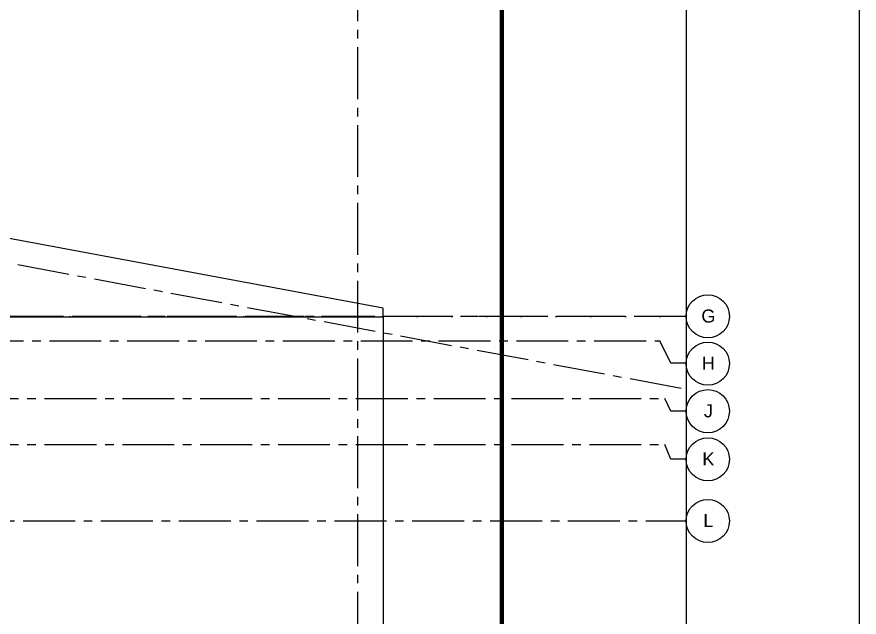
# Model space of a CAD drawing. Header units: inches. Extents: x 24000 to 28048, y 0 to 3165.
# Drawn here: x 27464 to 28048, y 1465 to 1881 of the extents above; entities that cross this region are included whole.
import ezdxf
from ezdxf.enums import TextEntityAlignment as Align

# ---------------------------------------------------------------- set-up
doc = ezdxf.new("R2010")
doc.units = ezdxf.units.IN
doc.header["$LTSCALE"] = 48
doc.header["$MEASUREMENT"] = 0
for name, pattern in [('CENTER2', [1.125, 0.75, -0.125, 0.125, -0.125]), ('DASHDOT2', [0.5, 0.25, -0.125, 0, -0.125]), ('HIDDEN', [0.375, 0.25, -0.125]), ('PHANTOM2', [1.25, 0.625, -0.125, 0.125, -0.125, 0.125, -0.125])]:
    doc.linetypes.add(name, pattern=pattern)
for name, color, linetype in [('_0_Objects', 8, 'Continuous'), ('A-Grid(3-32)', 8, 'CENTER2'), ('A-Roof-Below', 8, 'Continuous'), ('A-Site-Property', 8, 'PHANTOM2'), ('S-Grid-Iden', 8, 'Continuous'), ('Zoning Envelope', 8, 'DASHDOT2')]:
    doc.layers.add(name, color=color, linetype=linetype)
doc.layers.add('A-ANNO-NPLT', color=8, linetype='Continuous', plot=False)
doc.styles.get("Standard").update_dxf_attribs({"font": 'arial.ttf'})

# ---------------------------------------------------------------- blocks, each defined once
blk = doc.blocks.new('4TH FLOOR CORE & SHELL')
at = {"layer": 'A-Roof-Below'}
for points in [[(5702.37, -14369.12), (5702.37, -14363.17), (4655.87, -14168.11), (4655.87, -14574.87)], [(5055.87, -14574.75), (5055.87, -14369.12), (5702.37, -14369.12), (5702.37, -14714.75)]]:
    blk.add_lwpolyline(points, dxfattribs=at)
blk = doc.blocks.new('Column Bubble')
blk.add_circle((-0.0042, -0.0024), 0.1562)
blk.add_attdef('XX', text='', height=0.0938).set_placement((0, 0), align=Align.MIDDLE_CENTER)
blk = doc.blocks.new('4TH FLOOR - STRUCTURAL GRID')
at = {"layer": 'A-Grid(3-32)'}
for p, q in [((5684.5, -13426.01), (5684.5, -15409.77)), ((2104.5, -13709.47), (5912.5, -14419.25)), ((5912.5, -14368.75), (2104.5, -14368.75)), ((2122.72, -14385.75), (5894.28, -14385.75)), ((2119.38, -14425.75), (5897.61, -14425.75)), ((2119.38, -14457.75), (5897.61, -14457.75)), ((2104.5, -14510.75), (5912.5, -14510.75))]:
    blk.add_line(p, q, dxfattribs=at)
for points in [[(5912.5, -14401.32), (5901.96, -14401.32), (5894.28, -14385.75)], [(5912.5, -14434.56), (5901.96, -14434.56), (5897.61, -14425.75)], [(5912.5, -14467.97), (5901.96, -14467.97), (5897.61, -14457.75)]]:
    blk.add_lwpolyline(points, dxfattribs=at)
at = {"layer": 'S-Grid-Iden', "xscale": 96, "yscale": 96, "zscale": 96}
for p, values in [((5927.9, -14368.52), {'XX': 'G'}), ((5927.9, -14401.33), {'XX': 'H'}), ((5927.9, -14434.33), {'XX': 'J'}), ((5927.9, -14467.73), {'XX': 'K'}), ((5927.9, -14510.52), {'XX': 'L'})]:
    blk.add_blockref('Column Bubble', p, dxfattribs=at).add_auto_attribs(values)

msp = doc.modelspace()

# ---------------------------------------------------------------- linework, layer by layer
at = {"layer": 'A-ANNO-NPLT'}
for points in [[(24000, 0), (24000, 2976), (28048, 2976), (28048, 0)], [(24120, 360), (24120, 2616), (27928, 2616), (27928, 360)]]:
    msp.add_lwpolyline(points, close=True, dxfattribs=at)
at = {"layer": 'A-Site-Property', "const_width": 3}
msp.add_lwpolyline([(24860, 809.26, 0.000391), (24716, 809.14, 0.00127), (24248, 807.22), (24248, 1672.12), (24248, 2571.99), (27651.75, 1937.56, 0.002707), (27800, 1910.76), (27800, 809.26), (24860, 809.26)], format="xyb", dxfattribs=at)
at = {"layer": 'Zoning Envelope'}
msp.add_lwpolyline([(27928, 1673.26), (24860, 1673.26, 0.000426), (24726.65, 1673.14, 0.001551), (24120, 1670.34, 0.001255)], format="xyb", dxfattribs=at)
msp.add_lwpolyline([(27928, 1673.26), (24860, 1673.26, 0.000426), (24726.65, 1673.14, 0.001551), (24120, 1670.34, 0.001255)], format="xyb", dxfattribs=at)
msp.add_lwpolyline([(27928, 1673.26), (24860, 1673.26, 0.000426), (24726.65, 1673.14, 0.001551), (24120, 1670.34, 0.001255)], format="xyb", dxfattribs=at)
msp.add_lwpolyline([(27928, 1673.26), (24860, 1673.26, 0.000426), (24726.65, 1673.14, 0.001551), (24120, 1670.34, 0.001255)], format="xyb", dxfattribs=at)

# ---------------------------------------------------------------- block references
at = {"layer": '_0_Objects', "linetype": 'HIDDEN'}
msp.add_blockref('4TH FLOOR - STRUCTURAL GRID', (22015.5, 16042.01), dxfattribs=at)
at = {"layer": '_0_Objects'}
msp.add_blockref('4TH FLOOR CORE & SHELL', (22015.5, 16042.01), dxfattribs=at)

doc.saveas('drawing.dxf')
